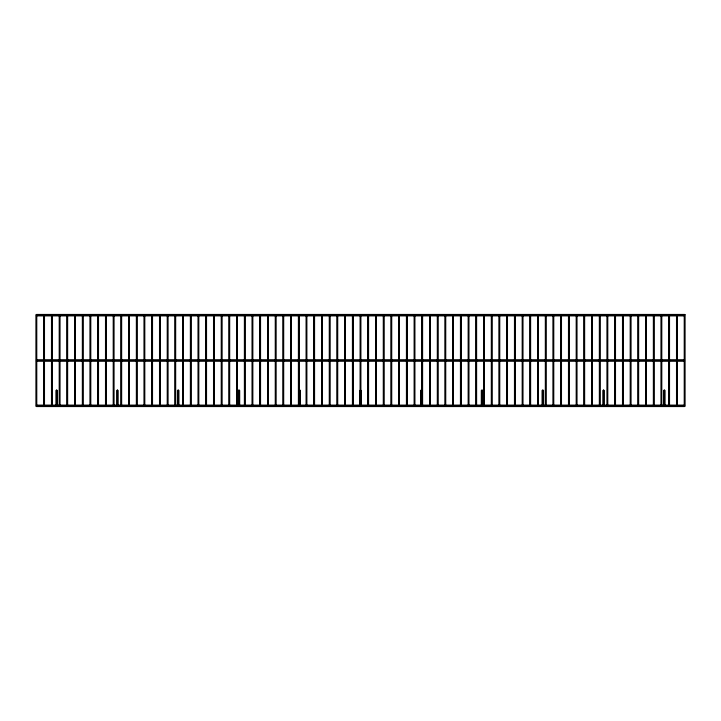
<?xml version="1.0" encoding="UTF-8"?>
<svg xmlns="http://www.w3.org/2000/svg" width="721" height="721" viewBox="0 0 721 721"><rect width="100%" height="100%" fill="white"/><g stroke="black" fill="none" stroke-linecap="round" stroke-linejoin="round"><path stroke-width="1.08" d="M56.157 405.391L56.671 405.202M57.175 406.284L56.157 406.284M117.947 406.284L116.919 406.284M178.709 406.284L177.69 406.284M239.48 406.284L238.453 406.284M300.242 406.284L299.224 406.284M361.014 406.284L359.986 406.284M421.776 406.284L420.758 406.284M481.52 405.391L482.034 405.202M482.547 406.284L481.52 406.284M542.291 405.391L542.796 405.202M543.31 406.284L542.291 406.284M604.081 406.284L603.053 406.284M664.843 406.284L663.825 406.284M56.157 405.544L57.175 405.544M116.919 405.544L117.947 405.544M177.69 405.544L178.709 405.544M238.453 405.544L239.48 405.544M299.224 405.544L300.242 405.544M420.758 405.544L421.776 405.544M481.52 405.544L482.547 405.544M542.291 405.544L543.31 405.544M603.053 405.544L604.081 405.544M663.825 405.544L664.843 405.544M36.41 315.167L684.59 315.167M36.41 315.888L684.59 315.888M36.41 359.779L684.59 359.779M36.41 360.5L684.59 360.5M36.41 361.221L684.59 361.221M36.41 405.112L684.59 405.112M36.41 405.833L684.59 405.833M664.329 405.202L664.843 405.391M238.966 405.202L239.48 405.391M178.204 405.202L178.709 405.391M676.875 314.653L676.875 406.347M669.151 314.653L669.151 406.347M665.059 390.403L665.059 405.833M664.329 389.673L664.329 405.427M663.608 390.403L663.608 405.833M661.436 314.653L661.436 406.347M653.722 314.653L653.722 406.347M646.007 314.653L646.007 406.347M638.292 314.653L638.292 406.347M630.578 314.653L630.578 406.347M622.854 314.653L622.854 406.347M615.139 314.653L615.139 406.347M607.424 314.653L607.424 406.347M604.288 390.403L604.288 405.833M603.567 389.673L603.567 405.427M602.846 390.403L602.846 405.833M599.71 314.653L599.71 406.347M591.995 314.653L591.995 406.347M584.271 314.653L584.271 406.347M576.557 314.653L576.557 406.347M568.842 314.653L568.842 406.347M561.127 314.653L561.127 406.347M553.413 314.653L553.413 406.347M545.689 314.653L545.689 406.347M543.526 390.403L543.526 405.833M542.796 389.673L542.796 405.427M542.075 390.403L542.075 405.833M537.974 314.653L537.974 406.347M530.259 314.653L530.259 406.347M522.545 314.653L522.545 406.347M514.83 314.653L514.83 406.347M507.115 314.653L507.115 406.347M499.392 314.653L499.392 406.347M491.677 314.653L491.677 406.347M483.962 314.653L483.962 406.347M482.755 390.403L482.755 405.833M482.034 389.673L482.034 405.427M481.313 390.403L481.313 405.833M476.248 314.653L476.248 406.347M468.533 314.653L468.533 406.347M460.809 314.653L460.809 406.347M453.094 314.653L453.094 406.347M445.38 314.653L445.38 406.347M437.665 314.653L437.665 406.347M429.95 314.653L429.95 406.347M422.227 314.653L422.227 406.347M421.262 389.673L421.262 405.427M420.541 390.403L420.541 405.833M414.512 314.653L414.512 406.347M406.797 314.653L406.797 406.347M399.083 314.653L399.083 406.347M391.368 314.653L391.368 406.347M383.653 314.653L383.653 406.347M375.929 314.653L375.929 406.347M368.215 314.653L368.215 406.347M361.221 390.403L361.221 405.833M360.5 314.653L360.5 406.347M359.779 390.403L359.779 405.833M352.785 314.653L352.785 406.347M345.071 314.653L345.071 406.347M337.347 314.653L337.347 406.347M329.632 314.653L329.632 406.347M321.917 314.653L321.917 406.347M314.203 314.653L314.203 406.347M306.488 314.653L306.488 406.347M300.459 390.403L300.459 405.833M299.738 389.673L299.738 405.427M298.773 314.653L298.773 406.347M291.05 314.653L291.05 406.347M283.335 314.653L283.335 406.347M275.62 314.653L275.62 406.347M267.906 314.653L267.906 406.347M260.191 314.653L260.191 406.347M252.467 314.653L252.467 406.347M244.752 314.653L244.752 406.347M239.687 390.403L239.687 405.833M238.966 389.673L238.966 405.427M238.245 390.403L238.245 405.833M237.038 314.653L237.038 406.347M229.323 314.653L229.323 406.347M221.608 314.653L221.608 406.347M213.885 314.653L213.885 406.347M206.17 314.653L206.17 406.347M198.455 314.653L198.455 406.347M190.741 314.653L190.741 406.347M183.026 314.653L183.026 406.347M178.925 390.403L178.925 405.833M178.204 389.673L178.204 405.427M177.474 390.403L177.474 405.833M175.311 314.653L175.311 406.347M167.587 314.653L167.587 406.347M159.873 314.653L159.873 406.347M152.158 314.653L152.158 406.347M144.443 314.653L144.443 406.347M136.729 314.653L136.729 406.347M129.005 314.653L129.005 406.347M121.29 314.653L121.29 406.347M118.154 390.403L118.154 405.833M117.433 389.673L117.433 405.427M116.712 390.403L116.712 405.833M113.576 314.653L113.576 406.347M105.861 314.653L105.861 406.347M98.146 314.653L98.146 406.347M90.422 314.653L90.422 406.347M82.708 314.653L82.708 406.347M74.993 314.653L74.993 406.347M67.278 314.653L67.278 406.347M59.564 314.653L59.564 406.347M57.392 390.403L57.392 405.833M56.671 389.673L56.671 405.427M55.941 390.403L55.941 405.833M51.849 314.653L51.849 406.347M44.125 314.653L44.125 406.347M684.59 314.446L36.41 314.446L36.41 406.554L684.59 406.554L684.59 314.446M36.771 314.653L36.05 314.653L36.05 406.347L36.771 406.347L36.771 314.653M44.486 314.653L43.765 314.653L43.765 406.347L44.486 406.347L44.486 314.653M52.209 314.653L51.479 314.653L51.479 406.347L52.209 406.347L52.209 314.653M59.924 314.653L59.203 314.653L59.203 406.347L59.924 406.347L59.924 314.653M67.639 314.653L66.918 314.653L66.918 406.347L67.639 406.347L67.639 314.653M75.354 314.653L74.633 314.653L74.633 406.347L75.354 406.347L75.354 314.653M83.068 314.653L82.347 314.653L82.347 406.347L83.068 406.347L83.068 314.653M90.792 314.653L90.062 314.653L90.062 406.347L90.792 406.347L90.792 314.653M98.507 314.653L97.777 314.653L97.777 406.347L98.507 406.347L98.507 314.653M106.221 314.653L105.5 314.653L105.5 406.347L106.221 406.347L106.221 314.653M113.936 314.653L113.215 314.653L113.215 406.347L113.936 406.347L113.936 314.653M121.651 314.653L120.93 314.653L120.93 406.347L121.651 406.347L121.651 314.653M129.374 314.653L128.644 314.653L128.644 406.347L129.374 406.347L129.374 314.653M137.089 314.653L136.359 314.653L136.359 406.347L137.089 406.347L137.089 314.653M144.804 314.653L144.083 314.653L144.083 406.347L144.804 406.347L144.804 314.653M152.519 314.653L151.798 314.653L151.798 406.347L152.519 406.347L152.519 314.653M160.233 314.653L159.512 314.653L159.512 406.347L160.233 406.347L160.233 314.653M167.948 314.653L167.227 314.653L167.227 406.347L167.948 406.347L167.948 314.653M175.672 314.653L174.942 314.653L174.942 406.347L175.672 406.347L175.672 314.653M183.386 314.653L182.665 314.653L182.665 406.347L183.386 406.347L183.386 314.653M191.101 314.653L190.38 314.653L190.38 406.347L191.101 406.347L191.101 314.653M198.816 314.653L198.095 314.653L198.095 406.347L198.816 406.347L198.816 314.653M206.53 314.653L205.809 314.653L205.809 406.347L206.53 406.347L206.53 314.653M214.254 314.653L213.524 314.653L213.524 406.347L214.254 406.347L214.254 314.653M221.969 314.653L221.239 314.653L221.239 406.347L221.969 406.347L221.969 314.653M229.684 314.653L228.963 314.653L228.963 406.347L229.684 406.347L229.684 314.653M237.398 314.653L236.677 314.653L236.677 406.347L237.398 406.347L237.398 314.653M245.113 314.653L244.392 314.653L244.392 406.347L245.113 406.347L245.113 314.653M252.837 314.653L252.107 314.653L252.107 406.347L252.837 406.347L252.837 314.653M260.551 314.653L259.821 314.653L259.821 406.347L260.551 406.347L260.551 314.653M268.266 314.653L267.545 314.653L267.545 406.347L268.266 406.347L268.266 314.653M275.981 314.653L275.26 314.653L275.26 406.347L275.981 406.347L275.981 314.653M283.695 314.653L282.974 314.653L282.974 406.347L283.695 406.347L283.695 314.653M291.41 314.653L290.689 314.653L290.689 406.347L291.41 406.347L291.41 314.653M299.134 314.653L298.404 314.653L298.404 406.347L299.134 406.347L299.134 314.653M306.849 314.653L306.128 314.653L306.128 406.347L306.849 406.347L306.849 314.653M314.563 314.653L313.842 314.653L313.842 406.347L314.563 406.347L314.563 314.653M322.278 314.653L321.557 314.653L321.557 406.347L322.278 406.347L322.278 314.653M329.993 314.653L329.272 314.653L329.272 406.347L329.993 406.347L329.993 314.653M337.716 314.653L336.986 314.653L336.986 406.347L337.716 406.347L337.716 314.653M345.431 314.653L344.701 314.653L344.701 406.347L345.431 406.347L345.431 314.653M353.146 314.653L352.425 314.653L352.425 406.347L353.146 406.347L353.146 314.653M360.861 314.653L360.139 314.653L360.139 406.347L360.861 406.347L360.861 314.653M368.575 314.653L367.854 314.653L367.854 406.347L368.575 406.347L368.575 314.653M376.299 314.653L375.569 314.653L375.569 406.347L376.299 406.347L376.299 314.653M384.014 314.653L383.284 314.653L383.284 406.347L384.014 406.347L384.014 314.653M391.728 314.653L391.007 314.653L391.007 406.347L391.728 406.347L391.728 314.653M399.443 314.653L398.722 314.653L398.722 406.347L399.443 406.347L399.443 314.653M407.158 314.653L406.437 314.653L406.437 406.347L407.158 406.347L407.158 314.653M414.872 314.653L414.151 314.653L414.151 406.347L414.872 406.347L414.872 314.653M422.596 314.653L421.866 314.653L421.866 406.347L422.596 406.347L422.596 314.653M430.311 314.653L429.59 314.653L429.59 406.347L430.311 406.347L430.311 314.653M438.026 314.653L437.305 314.653L437.305 406.347L438.026 406.347L438.026 314.653M445.74 314.653L445.019 314.653L445.019 406.347L445.74 406.347L445.74 314.653M453.455 314.653L452.734 314.653L452.734 406.347L453.455 406.347L453.455 314.653M461.179 314.653L460.449 314.653L460.449 406.347L461.179 406.347L461.179 314.653M468.893 314.653L468.163 314.653L468.163 406.347L468.893 406.347L468.893 314.653M476.608 314.653L475.887 314.653L475.887 406.347L476.608 406.347L476.608 314.653M484.323 314.653L483.602 314.653L483.602 406.347L484.323 406.347L484.323 314.653M492.037 314.653L491.316 314.653L491.316 406.347L492.037 406.347L492.037 314.653M499.761 314.653L499.031 314.653L499.031 406.347L499.761 406.347L499.761 314.653M507.476 314.653L506.746 314.653L506.746 406.347L507.476 406.347L507.476 314.653M515.191 314.653L514.47 314.653L514.47 406.347L515.191 406.347L515.191 314.653M522.905 314.653L522.184 314.653L522.184 406.347L522.905 406.347L522.905 314.653M530.62 314.653L529.899 314.653L529.899 406.347L530.62 406.347L530.62 314.653M538.335 314.653L537.614 314.653L537.614 406.347L538.335 406.347L538.335 314.653M546.058 314.653L545.328 314.653L545.328 406.347L546.058 406.347L546.058 314.653M553.773 314.653L553.052 314.653L553.052 406.347L553.773 406.347L553.773 314.653M561.488 314.653L560.767 314.653L560.767 406.347L561.488 406.347L561.488 314.653M569.202 314.653L568.481 314.653L568.481 406.347L569.202 406.347L569.202 314.653M576.917 314.653L576.196 314.653L576.196 406.347L576.917 406.347L576.917 314.653M584.641 314.653L583.911 314.653L583.911 406.347L584.641 406.347L584.641 314.653M592.356 314.653L591.626 314.653L591.626 406.347L592.356 406.347L592.356 314.653M600.07 314.653L599.349 314.653L599.349 406.347L600.07 406.347L600.07 314.653M607.785 314.653L607.064 314.653L607.064 406.347L607.785 406.347L607.785 314.653M615.5 314.653L614.779 314.653L614.779 406.347L615.5 406.347L615.5 314.653M623.223 314.653L622.493 314.653L622.493 406.347L623.223 406.347L623.223 314.653M630.938 314.653L630.208 314.653L630.208 406.347L630.938 406.347L630.938 314.653M638.653 314.653L637.932 314.653L637.932 406.347L638.653 406.347L638.653 314.653M646.367 314.653L645.646 314.653L645.646 406.347L646.367 406.347L646.367 314.653M654.082 314.653L653.361 314.653L653.361 406.347L654.082 406.347L654.082 314.653M661.797 314.653L661.076 314.653L661.076 406.347L661.797 406.347L661.797 314.653M669.521 314.653L668.791 314.653L668.791 406.347L669.521 406.347L669.521 314.653M677.235 314.653L676.514 314.653L676.514 406.347L677.235 406.347L677.235 314.653M684.95 314.653L684.229 314.653L684.229 406.347L684.95 406.347L684.95 314.653"/></g></svg>
